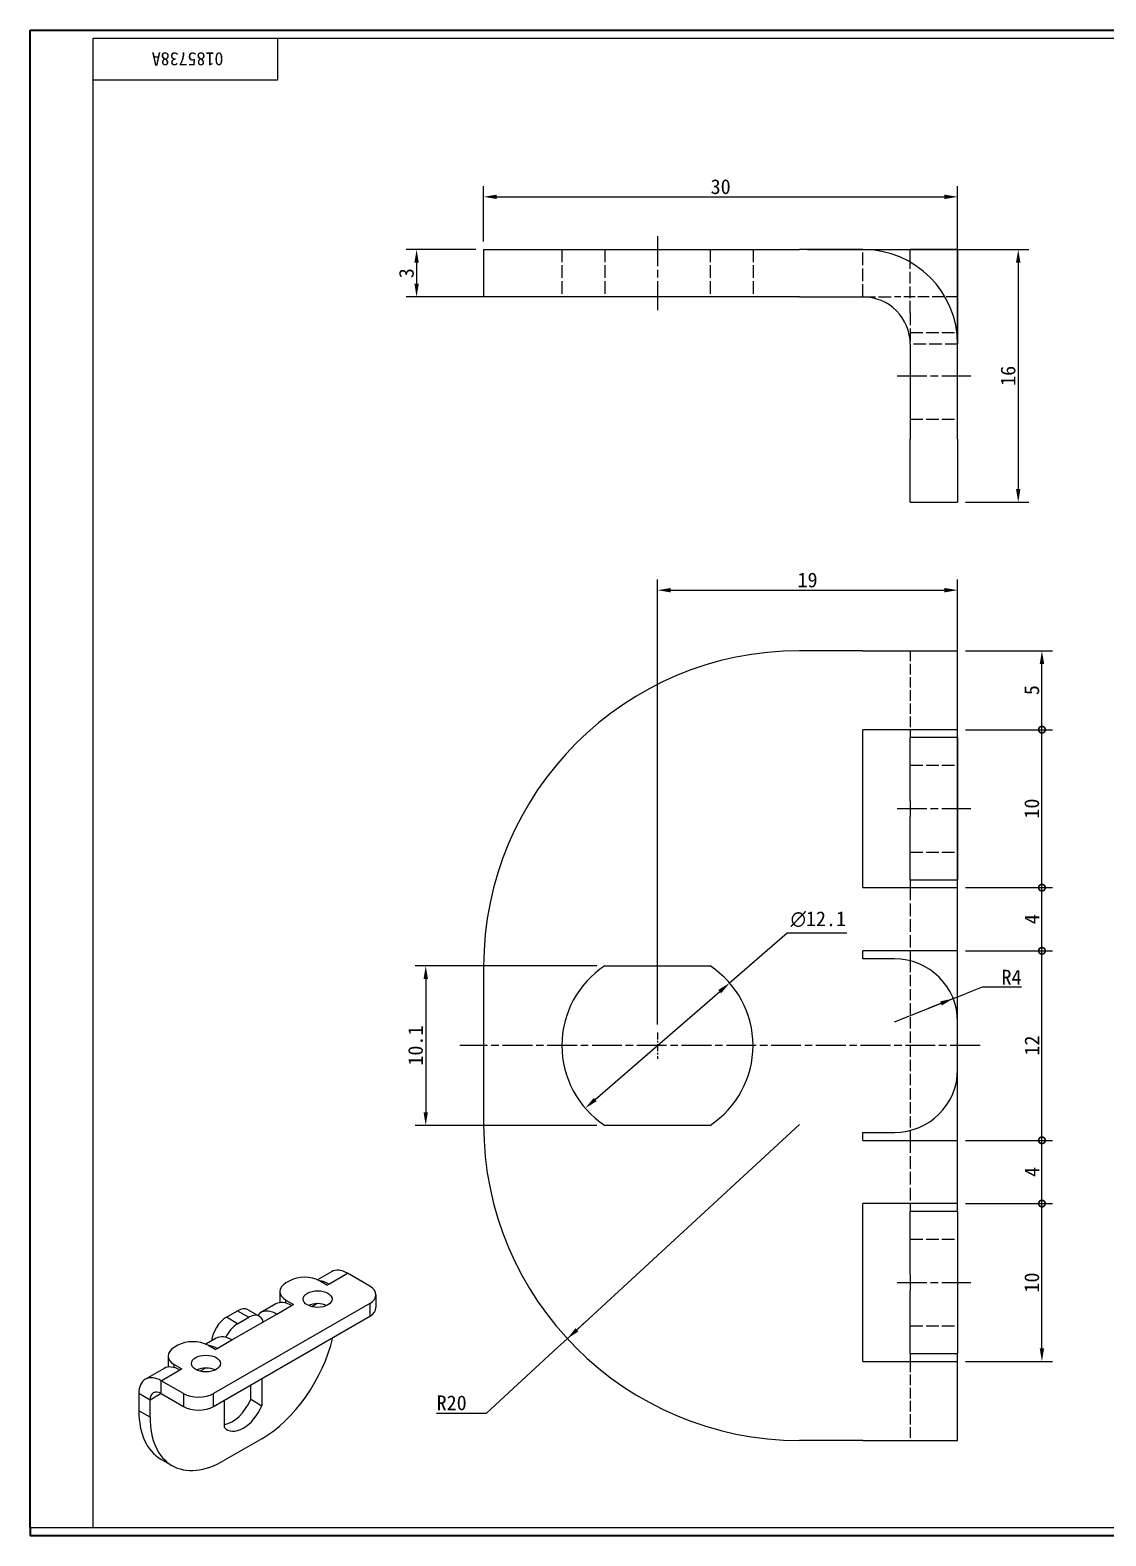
# Model space of a CAD drawing. Header units: millimetres. Extents: x 2 to 138, y 2 to 97.
# Drawn here: x 2 to 70.1, y 1.8 to 97.2 of the extents above; entities that cross this region are included whole.
import ezdxf

# ---------------------------------------------------------------- set-up
doc = ezdxf.new("R2010")
doc.units = ezdxf.units.MM
doc.header["$LTSCALE"] = 0.333333
doc.linetypes.add('CHAIN', pattern=[0.3543, 0.2362, -0.0295, 0.0591, -0.0295])
doc.linetypes.add('DASHED', pattern=[0.2067, 0.1654, -0.0413])
for name, color, linetype, lineweight, true_color in [('中心标记 (ISO)', 1, 'CHAIN', 18, 0xff0000), ('中心线 (ISO)', 1, 'CHAIN', 18, 0xff0000), ('尺寸 (ISO)', 7, 'Continuous', 18, 0x008000), ('隐藏 (ISO)', 5, 'DASHED', 18, 0x0000ff)]:
    doc.layers.add(name, color=color, linetype=linetype, lineweight=lineweight, true_color=true_color)
for name, color, linetype, lineweight in [('可见 (ISO)', 7, 'Continuous', 25), ('可见窄的 (ISO)', 7, 'Continuous', 18), ('图框 (ISO)', 7, 'Continuous', 35)]:
    doc.layers.add(name, color=color, linetype=linetype, lineweight=lineweight)
doc.styles.add('文本样式74', font='SimSun.ttf')
doc.styles.add('最新国标', font='simfang.ttf')
doc.dimstyles.new('默认 (GB)', dxfattribs={"dimscale": 0.333333, "dimtxt": 2.8, "dimasz": 2.5, "dimexe": 2, "dimexo": 1.5, "dimgap": 0.5, "dimtad": 1, "dimtoh": 1, "dimdsep": 46, "dimtxsty": '最新国标', "dimcen": 0.09, "dimdle": 10, "dimclrd": 256, "dimclre": 256, "dimclrt": 256, "dimaunit": 1, "dimadec": 3, "dimazin": 2, "dimtfac": 0.535714, "dimtdec": 3, "dimtmove": 0, "dimatfit": 3, "dimfxl": 0, "dimtolj": 1, "dimlwd": -1, "dimlwe": -1, "dimarcsym": 0})

# ---------------------------------------------------------------- blocks, each defined once
blk = doc.blocks.new('图框 最新国标')
at = {"layer": '图框 (ISO)'}
for p, q in [((6, 7), (6, 291.5)), ((6, 291.5), (414.5, 291.5)), ((6, 7), (6, 5.5)), ((6, 7), (6, 5.5)), ((414.5, 5.5), (6, 5.5))]:
    blk.add_line(p, q, dxfattribs=at)
at = {"layer": '图框 (ISO)', "color": 7, "linetype": 'Continuous', "lineweight": 25}
for p, q in [((18, 290), (413, 290)), ((18, 7), (18, 290)), ((18, 290), (413, 290)), ((53, 290), (53, 282)), ((53, 282), (18, 282)), ((413, 7), (6, 7)), ((413, 7), (18, 7))]:
    blk.add_line(p, q, dxfattribs=at)
at = {"layer": '图框 (ISO)', "style": '文本样式74'}
blk.add_attdef('零件代号_001', (42.7, 287.25), '', height=2.5, rotation=180, dxfattribs=at)
blk = doc.blocks.new('*D5')
at = {"layer": 'Defpoints', "color": 0, "transparency": 16777216}
for p in [(60.703, 86.611), (30.703, 83.277), (60.703, 77.277)]:
    blk.add_point(p, dxfattribs=at)
at = {"layer": '尺寸 (ISO)', "color": 116, "true_color": 0x00803f, "transparency": 16777216}
for p, q in [((30.703, 83.777), (30.703, 87.277)), ((60.703, 77.777), (60.703, 87.277)), ((31.536, 86.611), (59.869, 86.611))]:
    blk.add_line(p, q, dxfattribs=at)
for points in [[(31.536, 86.75), (31.536, 86.472), (30.703, 86.611)], [(59.869, 86.75), (59.869, 86.472), (60.703, 86.611)]]:
    blk.add_solid(points, dxfattribs=at)
at = {"layer": '尺寸 (ISO)', "transparency": 16777216, "insert": (45.703, 87.249), "char_height": 0.9333, "attachment_point": 5, "style": '最新国标'}
blk.add_mtext('\\A1;30', dxfattribs=at)
blk = doc.blocks.new('*D6')
at = {"layer": 'Defpoints', "color": 0, "transparency": 16777216}
for p in [(50.703, 83.277), (60.703, 67.277), (64.536, 67.277)]:
    blk.add_point(p, dxfattribs=at)
at = {"layer": '尺寸 (ISO)', "color": 116, "true_color": 0x00803f, "transparency": 16777216}
for p, q in [((51.203, 83.277), (65.203, 83.277)), ((64.536, 82.444), (64.536, 68.111)), ((61.203, 67.277), (65.203, 67.277))]:
    blk.add_line(p, q, dxfattribs=at)
for points in [[(64.397, 82.444), (64.675, 82.444), (64.536, 83.277)], [(64.397, 68.111), (64.675, 68.111), (64.536, 67.277)]]:
    blk.add_solid(points, dxfattribs=at)
at = {"layer": '尺寸 (ISO)', "transparency": 16777216, "insert": (63.897, 75.277), "char_height": 0.9333, "attachment_point": 5, "rotation": 90, "style": '最新国标'}
blk.add_mtext('\\A1;16', dxfattribs=at)
blk = doc.blocks.new('*D7')
at = {"layer": 'Defpoints', "color": 0, "transparency": 16777216}
for p in [(30.703, 83.277), (26.457, 80.277), (38.371, 80.277)]:
    blk.add_point(p, dxfattribs=at)
at = {"layer": '尺寸 (ISO)', "color": 116, "true_color": 0x00803f, "transparency": 16777216}
for p, q in [((30.203, 83.277), (25.791, 83.277)), ((26.457, 82.444), (26.457, 81.111)), ((37.871, 80.277), (25.791, 80.277))]:
    blk.add_line(p, q, dxfattribs=at)
for points in [[(26.319, 82.444), (26.596, 82.444), (26.457, 83.277)], [(26.319, 81.111), (26.596, 81.111), (26.457, 80.277)]]:
    blk.add_solid(points, dxfattribs=at)
at = {"layer": '尺寸 (ISO)', "transparency": 16777216, "insert": (25.819, 81.777), "char_height": 0.9333, "attachment_point": 5, "rotation": 90, "style": '最新国标'}
blk.add_mtext('\\A1;3', dxfattribs=at)
blk = doc.blocks.new('*D23')
at = {"layer": 'Defpoints', "color": 0, "transparency": 16777216}
for p in [(46.273, 36.84), (37.133, 28.91)]:
    blk.add_point(p, dxfattribs=at)
at = {"layer": '尺寸 (ISO)', "color": 116, "true_color": 0x00803f, "transparency": 16777216}
for p, q in [((46.273, 36.84), (49.921, 40.005)), ((49.921, 40.005), (53.683, 40.005)), ((37.762, 29.456), (45.643, 36.294))]:
    blk.add_line(p, q, dxfattribs=at)
for points in [[(45.552, 36.399), (45.734, 36.189), (46.273, 36.84)], [(37.671, 29.561), (37.853, 29.352), (37.133, 28.91)]]:
    blk.add_solid(points, dxfattribs=at)
at = {"layer": '尺寸 (ISO)', "transparency": 16777216, "insert": (51.885, 40.874), "char_height": 0.93333, "attachment_point": 5, "style": '最新国标'}
blk.add_mtext('\\A1;\\fAIGDT|b0|i0;n\\fFangSong|b0|i0;12.1', dxfattribs=at)
blk = doc.blocks.new('*D24')
at = {"layer": 'Defpoints', "color": 0, "transparency": 16777216}
for p in [(38.371, 37.925), (27.038, 27.825), (38.371, 27.825)]:
    blk.add_point(p, dxfattribs=at)
at = {"layer": '尺寸 (ISO)', "color": 116, "true_color": 0x00803f, "transparency": 16777216}
for p, q in [((37.871, 37.925), (26.371, 37.925)), ((27.038, 37.092), (27.038, 28.658)), ((37.871, 27.825), (26.371, 27.825))]:
    blk.add_line(p, q, dxfattribs=at)
for points in [[(26.899, 37.092), (27.177, 37.092), (27.038, 37.925)], [(26.899, 28.658), (27.177, 28.658), (27.038, 27.825)]]:
    blk.add_solid(points, dxfattribs=at)
at = {"layer": '尺寸 (ISO)', "transparency": 16777216, "insert": (26.396, 32.875), "char_height": 0.9333, "attachment_point": 5, "rotation": 90, "style": '最新国标'}
blk.add_mtext('\\A1;10.1', dxfattribs=at)
blk = doc.blocks.new('*D26')
at = {"layer": 'Defpoints', "color": 0, "transparency": 16777216}
for p in [(60.421, 35.851), (56.703, 34.375)]:
    blk.add_point(p, dxfattribs=at)
at = {"layer": '尺寸 (ISO)', "color": 116, "true_color": 0x00803f, "transparency": 16777216}
for p, q in [((62.247, 36.576), (61.195, 36.158)), ((64.75, 36.576), (62.247, 36.576)), ((56.703, 34.375), (60.421, 35.851)), ((59.646, 35.543), (58.872, 35.236)), ((60.421, 35.851), (61.195, 36.158))]:
    blk.add_line(p, q, dxfattribs=at)
blk.add_solid([(59.595, 35.672), (59.697, 35.414), (60.421, 35.851)], dxfattribs=at)
at = {"layer": '尺寸 (ISO)', "transparency": 16777216, "insert": (64.113, 37.209), "char_height": 0.9333, "attachment_point": 5, "style": '最新国标'}
blk.add_mtext('\\A1;R4', dxfattribs=at)
blk = doc.blocks.new('_DotSmall')
at = {"color": 0, "linetype": 'ByBlock', "const_width": 0.5}
blk.add_lwpolyline([(-0.0625, 0, 1), (0.0625, 0, 1)], format="xyb", close=True, dxfattribs=at)
blk = doc.blocks.new('*D27')
at = {"layer": 'Defpoints', "color": 0, "transparency": 16777216}
for p in [(60.703, 57.875), (66.036, 57.875), (60.703, 52.875)]:
    blk.add_point(p, dxfattribs=at)
at = {"layer": '尺寸 (ISO)', "color": 116, "true_color": 0x00803f, "transparency": 16777216}
for p, q in [((61.203, 57.875), (66.703, 57.875)), ((66.036, 52.875), (66.036, 57.042)), ((61.203, 52.875), (66.703, 52.875))]:
    blk.add_line(p, q, dxfattribs=at)
blk.add_solid([(65.897, 57.042), (66.175, 57.042), (66.036, 57.875)], dxfattribs=at)
at = {"layer": '尺寸 (ISO)', "color": 116, "true_color": 0x00803f, "transparency": 16777216, "xscale": 0.8333333333333333, "yscale": 0.8333333333333333, "zscale": 0.8333333333333333, "rotation": 270}
blk.add_blockref('_DotSmall', (66.036, 52.875), dxfattribs=at)
at = {"layer": '尺寸 (ISO)', "transparency": 16777216, "insert": (65.397, 55.378), "char_height": 0.9333, "attachment_point": 5, "rotation": 90, "style": '最新国标'}
blk.add_mtext('\\A1;5', dxfattribs=at)
blk = doc.blocks.new('*D28')
at = {"layer": 'Defpoints', "color": 0, "transparency": 16777216}
for p in [(60.703, 52.875), (66.036, 52.875), (60.703, 42.875)]:
    blk.add_point(p, dxfattribs=at)
at = {"layer": '尺寸 (ISO)', "color": 116, "true_color": 0x00803f, "transparency": 16777216}
for p, q in [((61.203, 52.875), (66.703, 52.875)), ((66.036, 42.875), (66.036, 52.875)), ((61.203, 42.875), (66.703, 42.875))]:
    blk.add_line(p, q, dxfattribs=at)
at = {"layer": '尺寸 (ISO)', "color": 116, "true_color": 0x00803f, "transparency": 16777216, "xscale": 0.8333333333333333, "yscale": 0.8333333333333333, "zscale": 0.8333333333333333}
for p, rotation in [((66.036, 52.875), 90), ((66.036, 42.875), 270)]:
    blk.add_blockref('_DotSmall', p, dxfattribs=dict(at, rotation=rotation))
at = {"layer": '尺寸 (ISO)', "transparency": 16777216, "insert": (65.397, 47.878), "char_height": 0.9333, "attachment_point": 5, "rotation": 90, "style": '最新国标'}
blk.add_mtext('\\A1;10', dxfattribs=at)
blk = doc.blocks.new('*D29')
at = {"layer": 'Defpoints', "color": 0, "transparency": 16777216}
for p in [(60.703, 42.875), (66.036, 42.875), (60.703, 38.875)]:
    blk.add_point(p, dxfattribs=at)
at = {"layer": '尺寸 (ISO)', "color": 116, "true_color": 0x00803f, "transparency": 16777216}
for p, q in [((61.203, 42.875), (66.703, 42.875)), ((66.036, 38.875), (66.036, 42.875)), ((61.203, 38.875), (66.703, 38.875))]:
    blk.add_line(p, q, dxfattribs=at)
at = {"layer": '尺寸 (ISO)', "color": 116, "true_color": 0x00803f, "transparency": 16777216, "xscale": 0.8333333333333333, "yscale": 0.8333333333333333, "zscale": 0.8333333333333333}
for p, rotation in [((66.036, 42.875), 90), ((66.036, 38.875), 270)]:
    blk.add_blockref('_DotSmall', p, dxfattribs=dict(at, rotation=rotation))
at = {"layer": '尺寸 (ISO)', "transparency": 16777216, "insert": (65.403, 40.878), "char_height": 0.9333, "attachment_point": 5, "rotation": 90, "style": '最新国标'}
blk.add_mtext('\\A1;4', dxfattribs=at)
blk = doc.blocks.new('*D30')
at = {"layer": 'Defpoints', "color": 0, "transparency": 16777216}
for p in [(60.703, 38.875), (66.036, 38.875), (60.703, 26.875)]:
    blk.add_point(p, dxfattribs=at)
at = {"layer": '尺寸 (ISO)', "color": 116, "true_color": 0x00803f, "transparency": 16777216}
for p, q in [((61.203, 38.875), (66.703, 38.875)), ((66.036, 26.875), (66.036, 38.875)), ((61.203, 26.875), (66.703, 26.875))]:
    blk.add_line(p, q, dxfattribs=at)
at = {"layer": '尺寸 (ISO)', "color": 116, "true_color": 0x00803f, "transparency": 16777216, "xscale": 0.8333333333333333, "yscale": 0.8333333333333333, "zscale": 0.8333333333333333}
for p, rotation in [((66.036, 38.875), 90), ((66.036, 26.875), 270)]:
    blk.add_blockref('_DotSmall', p, dxfattribs=dict(at, rotation=rotation))
at = {"layer": '尺寸 (ISO)', "transparency": 16777216, "insert": (65.403, 32.878), "char_height": 0.9333, "attachment_point": 5, "rotation": 90, "style": '最新国标'}
blk.add_mtext('\\A1;12', dxfattribs=at)
blk = doc.blocks.new('*D31')
at = {"layer": 'Defpoints', "color": 0, "transparency": 16777216}
for p in [(60.703, 26.875), (66.036, 26.875), (60.703, 22.875)]:
    blk.add_point(p, dxfattribs=at)
at = {"layer": '尺寸 (ISO)', "color": 116, "true_color": 0x00803f, "transparency": 16777216}
for p, q in [((61.203, 26.875), (66.703, 26.875)), ((66.036, 22.875), (66.036, 26.875)), ((61.203, 22.875), (66.703, 22.875))]:
    blk.add_line(p, q, dxfattribs=at)
at = {"layer": '尺寸 (ISO)', "color": 116, "true_color": 0x00803f, "transparency": 16777216, "xscale": 0.8333333333333333, "yscale": 0.8333333333333333, "zscale": 0.8333333333333333}
for p, rotation in [((66.036, 26.875), 90), ((66.036, 22.875), 270)]:
    blk.add_blockref('_DotSmall', p, dxfattribs=dict(at, rotation=rotation))
at = {"layer": '尺寸 (ISO)', "transparency": 16777216, "insert": (65.403, 24.878), "char_height": 0.9333, "attachment_point": 5, "rotation": 90, "style": '最新国标'}
blk.add_mtext('\\A1;4', dxfattribs=at)
blk = doc.blocks.new('*D32')
at = {"layer": 'Defpoints', "color": 0, "transparency": 16777216}
for p in [(60.703, 22.875), (66.036, 22.875), (60.703, 12.875)]:
    blk.add_point(p, dxfattribs=at)
at = {"layer": '尺寸 (ISO)', "color": 116, "true_color": 0x00803f, "transparency": 16777216}
for p, q in [((61.203, 22.875), (66.703, 22.875)), ((66.036, 13.708), (66.036, 22.875)), ((61.203, 12.875), (66.703, 12.875))]:
    blk.add_line(p, q, dxfattribs=at)
blk.add_solid([(65.897, 13.708), (66.175, 13.708), (66.036, 12.875)], dxfattribs=at)
at = {"layer": '尺寸 (ISO)', "color": 116, "true_color": 0x00803f, "transparency": 16777216, "xscale": 0.8333333333333333, "yscale": 0.8333333333333333, "zscale": 0.8333333333333333, "rotation": 90}
blk.add_blockref('_DotSmall', (66.036, 22.875), dxfattribs=at)
at = {"layer": '尺寸 (ISO)', "transparency": 16777216, "insert": (65.397, 17.872), "char_height": 0.9333, "attachment_point": 5, "rotation": 90, "style": '最新国标'}
blk.add_mtext('\\A1;10', dxfattribs=at)
blk = doc.blocks.new('*D33')
at = {"layer": 'Defpoints', "color": 0, "transparency": 16777216}
for p in [(50.703, 27.875), (35.998, 14.319)]:
    blk.add_point(p, dxfattribs=at)
at = {"layer": '尺寸 (ISO)', "color": 116, "true_color": 0x00803f, "transparency": 16777216}
for p, q in [((50.703, 27.875), (35.998, 14.319)), ((36.61, 14.884), (37.223, 15.449)), ((35.998, 14.319), (35.385, 13.754)), ((30.892, 9.612), (35.385, 13.754)), ((27.709, 9.612), (30.892, 9.612))]:
    blk.add_line(p, q, dxfattribs=at)
blk.add_solid([(36.516, 14.986), (36.705, 14.782), (35.998, 14.319)], dxfattribs=at)
at = {"layer": '尺寸 (ISO)', "transparency": 16777216, "insert": (28.677, 10.251), "char_height": 0.9333, "attachment_point": 5, "style": '最新国标'}
blk.add_mtext('\\A1;R20', dxfattribs=at)
blk = doc.blocks.new('*D35')
at = {"layer": 'Defpoints', "color": 0, "transparency": 16777216}
for p in [(60.703, 61.708), (60.703, 34.375), (41.703, 33.708)]:
    blk.add_point(p, dxfattribs=at)
at = {"layer": '尺寸 (ISO)', "color": 116, "true_color": 0x00803f, "transparency": 16777216}
for p, q in [((41.703, 34.208), (41.703, 62.375)), ((60.703, 34.875), (60.703, 62.375)), ((42.536, 61.708), (59.869, 61.708))]:
    blk.add_line(p, q, dxfattribs=at)
for points in [[(42.536, 61.847), (42.536, 61.569), (41.703, 61.708)], [(59.869, 61.847), (59.869, 61.569), (60.703, 61.708)]]:
    blk.add_solid(points, dxfattribs=at)
at = {"layer": '尺寸 (ISO)', "transparency": 16777216, "insert": (51.203, 62.347), "char_height": 0.9333, "attachment_point": 5, "style": '最新国标'}
blk.add_mtext('\\A1;19', dxfattribs=at)

msp = doc.modelspace()

# ---------------------------------------------------------------- linework, layer by layer
at = {"layer": '中心标记 (ISO)', "ltscale": 5.555937}
msp.add_line((41.7028, 33.7084), (41.7028, 32.0417), dxfattribs=at)
at = {"layer": '中心标记 (ISO)', "ltscale": 23.990969}
msp.add_line((62.119, 32.875), (29.2044, 32.875), dxfattribs=at)
at = {"layer": '中心线 (ISO)', "ltscale": 23.990969}
for p, q in [((41.7028, 84.1106), (41.7028, 79.444)), ((56.8694, 75.2773), (61.5361, 75.2773)), ((56.8694, 47.875), (61.5361, 47.875)), ((56.8694, 17.875), (61.5361, 17.875))]:
    msp.add_line(p, q, dxfattribs=at)
at = {"layer": '可见 (ISO)'}
for p, q in [((30.7028, 83.2773), (50.7028, 83.2773)), ((30.7028, 83.2773), (30.7028, 80.2773)), ((54.7028, 83.2773), (50.7028, 83.2773)), ((54.7028, 83.2773), (56.7028, 83.2773)), ((56.7028, 83.2773), (57.7028, 83.2773)), ((57.7028, 82.4734), (57.7028, 83.2773)), ((60.7028, 83.2773), (57.7028, 83.2773)), ((60.7028, 83.2773), (60.7028, 79.2773)), ((50.7028, 80.2773), (30.7028, 80.2773)), ((50.7028, 80.2773), (54.7028, 80.2773)), ((60.7028, 79.2773), (60.7028, 77.2773)), ((57.7028, 77.2773), (57.7028, 71.2773)), ((60.7028, 71.2773), (60.7028, 77.2773)), ((57.7028, 67.2773), (57.7028, 71.2773)), ((60.7028, 71.2773), (60.7028, 67.2773)), ((57.7028, 67.2773), (60.7028, 67.2773)), ((54.7028, 57.875), (50.7028, 57.875)), ((54.7028, 57.875), (60.7028, 57.875)), ((60.7028, 52.875), (60.7028, 57.875)), ((60.7028, 52.875), (54.7028, 52.875)), ((54.7028, 42.875), (54.7028, 52.875)), ((57.7028, 52.875), (57.7028, 52.375)), ((60.7028, 52.375), (60.7028, 52.875)), ((57.7028, 48.375), (57.7028, 52.375)), ((60.7028, 52.375), (57.7028, 52.375)), ((60.7028, 52.375), (60.7028, 48.375)), ((57.7028, 48.375), (57.7028, 47.375)), ((60.7028, 48.375), (60.7028, 47.375)), ((57.7028, 43.375), (57.7028, 47.375)), ((60.7028, 47.375), (60.7028, 43.375)), ((57.7028, 43.375), (57.7028, 42.875)), ((57.7028, 43.375), (60.7028, 43.375)), ((60.7028, 42.875), (60.7028, 43.375)), ((54.7028, 42.875), (60.7028, 42.875)), ((60.7028, 38.875), (60.7028, 42.875)), ((54.7028, 38.375), (54.7028, 38.875)), ((60.7028, 38.875), (54.7028, 38.875)), ((56.7028, 38.375), (54.7028, 38.375)), ((57.7028, 38.875), (57.7028, 38.248)), ((60.7028, 34.375), (60.7028, 38.875)), ((30.7028, 37.875), (30.7028, 27.875)), ((38.3711, 37.925), (45.0344, 37.925)), ((60.7028, 31.375), (60.7028, 34.375)), ((60.7028, 26.875), (60.7028, 31.375)), ((45.0344, 27.825), (38.3711, 27.825)), ((54.7028, 26.875), (54.7028, 27.375)), ((54.7028, 27.375), (56.7028, 27.375)), ((54.7028, 26.875), (60.7028, 26.875)), ((57.7028, 27.5021), (57.7028, 26.875)), ((60.7028, 22.875), (60.7028, 26.875)), ((60.7028, 22.875), (54.7028, 22.875)), ((54.7028, 12.875), (54.7028, 22.875)), ((57.7028, 22.875), (57.7028, 22.375)), ((57.7028, 18.375), (57.7028, 22.375)), ((60.7028, 22.375), (57.7028, 22.375)), ((60.7028, 22.375), (60.7028, 22.875)), ((60.7028, 22.375), (60.7028, 18.375)), ((21.0823, 18.5593), (20.1932, 18.046)), ((23.4965, 17.6438), (22.0823, 18.4603)), ((57.7028, 18.375), (57.7028, 17.375)), ((60.7028, 18.375), (60.7028, 17.375)), ((17.8027, 17.3036), (17.8027, 16.6043)), ((18.4289, 17.984), (18.1932, 17.8479)), ((20.786, 17.7118), (20.3145, 17.984)), ((20.786, 17.7118), (20.9038, 17.7799)), ((57.7028, 13.375), (57.7028, 17.375)), ((60.7028, 17.375), (60.7028, 13.375)), ((23.4965, 16.5551), (13.597, 10.8396)), ((17.5468, 16.5181), (16.604, 15.9738)), ((18.1932, 16.7592), (18.6646, 16.4871)), ((18.5468, 16.419), (18.6646, 16.4871)), ((20.1702, 16.5398), (19.8286, 16.3426)), ((23.8871, 17.0994), (23.8871, 16.2829)), ((13.597, 10.0231), (23.4965, 15.7386)), ((14.422, 15.6706), (15.1291, 16.0788)), ((14.7755, 14.2417), (17.604, 15.8747)), ((15.1291, 15.2623), (15.8362, 15.6706)), ((15.7958, 16.1449), (16.5029, 15.7366)), ((13.7755, 14.3408), (13.1221, 13.9635)), ((11.3579, 13.9015), (11.1222, 13.7654)), ((13.7149, 13.6293), (13.2435, 13.9015)), ((13.7149, 13.6293), (13.8327, 13.6974)), ((57.7028, 13.375), (57.7028, 12.875)), ((57.7028, 13.375), (60.7028, 13.375)), ((60.7028, 12.875), (60.7028, 13.375)), ((10.4757, 12.4356), (9.2972, 11.7552)), ((10.7316, 13.2211), (10.7316, 12.5218)), ((11.1222, 12.6768), (11.5936, 12.4046)), ((11.4757, 12.3365), (11.5936, 12.4046)), ((13.0991, 12.4573), (12.7575, 12.2601)), ((54.7028, 12.875), (60.7028, 12.875)), ((60.7028, 7.875), (60.7028, 12.875)), ((11.7114, 10.8396), (10.2972, 11.6561)), ((16.6729, 11.799), (16.6729, 10.0758)), ((8.883, 10.8396), (8.883, 9.751)), ((10.2972, 10.8396), (11.7114, 10.0231)), ((15.9658, 10.484), (15.9658, 11.3908)), ((9.5901, 9.3427), (9.5901, 10.4314)), ((14.2924, 8.7013), (14.2924, 10.4246)), ((15.9658, 10.484), (16.6729, 10.0758)), ((16.6612, 7.9819), (14.3041, 6.6211)), ((54.7028, 7.875), (50.7028, 7.875)), ((54.7028, 7.875), (60.7028, 7.875)), ((10.2637, 6.6991), (10.9708, 6.2909))]:
    msp.add_line(p, q, dxfattribs=at)
for centre, radius, start, end in [((54.7028, 77.2773), 6, 0, 90), ((54.7028, 77.2773), 3, 0, 90), ((50.7028, 37.875), 20, 90, 180), ((56.7028, 34.375), 4, 0, 90), ((41.7028, 32.875), 6.05, 123.414269, 236.585731), ((41.7028, 32.875), 6.05, 303.414269, 56.585731), ((56.7028, 31.375), 4, 270, 0), ((50.7028, 27.875), 20, 180, 270)]:
    msp.add_arc(centre, radius, start, end, dxfattribs=at)
for centre, major_axis, start_param, end_param in [((19.3717, 17.4396), (1.3333, 0), 0.7853982, 2.3561945), ((22.0823, 16.8273), (-1, 1.7321), 5.4977871, 6.2831853), ((19.136, 17.3036), (-1.3333, 0), 5.4977871, 7.0685835), ((20.9038, 16.1469), (-1, 1.7321), 5.4977871, 5.908925), ((22.5537, 17.0994), (1.3333, 0), 5.4977871, 7.0685835), ((15.1291, 14.9902), (0.6667, 1.1547), 0, 0.7853982), ((18.5468, 14.786), (-1, 1.7321), 5.4977871, 6.2831853), ((20.1967, 16.0108), (-0.9167, 0), 4.022614, 5.402164), ((22.5537, 16.2829), (1.3333, 0), 5.4977871, 6.2831853), ((14.422, 14.5819), (-0.6667, -1.1547), 3.9269908, 5.3761672), ((15.1291, 14.1737), (0.6667, 1.1547), 0.7853982, 1.7016379), ((15.8362, 14.5819), (0.6667, 1.1547), 5.7504674, 7.0685835), ((17.604, 14.2417), (-1, 1.7321), 5.4977871, 6.5145256), ((14.7755, 12.6087), (-1, 1.7321), 5.4977871, 6.2831853), ((16.6612, 13.4252), (-3.3333, -5.7735), 0.7853982, 2.0515018), ((12.065, 13.2211), (-1.3333, 0), 5.4977871, 7.0685835), ((12.3007, 13.3572), (1.3333, 0), 0.7853982, 2.3561945), ((13.8327, 12.0644), (-1, 1.7321), 5.4977871, 5.908925), ((11.4757, 10.7036), (-1, 1.7321), 5.4977871, 6.2831853), ((13.1256, 11.9283), (-0.9167, 0), 4.022614, 5.402164), ((10.2972, 10.0231), (-1, 1.7321), 5.4977871, 7.0685835), ((10.2972, 10.0231), (-0.5, 0.866), 5.4977871, 7.0685835), ((12.6542, 11.384), (-1.3333, 0), 0.7853982, 2.3561945), ((13.597, 12.4726), (-3.3333, -5.7735), 5.4977871, 6.2831853), ((12.6542, 10.5675), (1.3333, 0), 3.9269908, 5.4977871), ((14.7755, 10.7036), (1.0083, 1.7465), 3.581304, 4.9145981), ((15.4826, 10.2953), (-1.0083, -1.7465), 6.0809762, 8.0561908), ((14.3041, 12.0644), (-3.3333, -5.7735), 5.4977871, 7.0685835)]:
    msp.add_ellipse(centre, major_axis=major_axis, ratio=0.5773503, start_param=start_param, end_param=end_param, dxfattribs=at)
for centre in [(20.1967, 16.8273), (13.1256, 12.7448)]:
    msp.add_ellipse(centre, major_axis=(-0.9167, 0), ratio=0.5773503, dxfattribs=at)
at = {"layer": '可见窄的 (ISO)'}
for p, q in [((20.9038, 17.7799), (22.0823, 18.4603)), ((17.604, 15.8747), (18.5468, 16.419)), ((18.1932, 16.5713), (18.1932, 16.7592)), ((23.4965, 16.5551), (23.4965, 15.7386)), ((15.1291, 15.2623), (14.422, 15.6706)), ((15.1291, 16.0788), (15.8362, 15.6706)), ((13.8327, 13.6974), (14.7755, 14.2417)), ((11.1222, 12.4888), (11.1222, 12.6768)), ((10.2972, 11.6561), (11.4757, 12.3365)), ((10.2972, 10.8396), (10.2972, 11.6561)), ((9.5901, 10.4314), (8.883, 10.8396)), ((10.2972, 10.8396), (9.5901, 10.4314)), ((11.7114, 10.8396), (11.7114, 10.0231)), ((13.597, 10.0231), (13.597, 10.8396)), ((9.5901, 9.3427), (8.883, 9.751))]:
    msp.add_line(p, q, dxfattribs=at)
at = {"layer": '隐藏 (ISO)', "ltscale": 14.513788}
for p, q in [((35.6528, 83.2773), (35.6528, 80.2773)), ((38.3711, 83.2773), (38.3711, 80.2773)), ((45.0344, 83.2773), (45.0344, 80.2773)), ((47.7528, 83.2773), (47.7528, 80.2773)), ((54.7028, 80.2773), (54.7028, 83.2773)), ((54.7028, 80.2773), (56.7028, 80.2773)), ((57.7028, 79.2773), (57.7028, 77.2773)), ((57.7028, 78.0273), (60.7028, 78.0273)), ((60.7028, 77.2773), (57.7028, 77.2773)), ((57.7028, 72.5273), (60.7028, 72.5273)), ((57.7028, 50.625), (60.7028, 50.625)), ((57.7028, 45.125), (60.7028, 45.125)), ((57.7028, 42.875), (57.7028, 38.875)), ((57.7028, 26.875), (57.7028, 22.875)), ((57.7028, 20.625), (60.7028, 20.625)), ((57.7028, 15.125), (60.7028, 15.125))]:
    msp.add_line(p, q, dxfattribs=at)
at = {"layer": '隐藏 (ISO)', "ltscale": 13.435323}
msp.add_line((57.7028, 79.2773), (57.7028, 82.4734), dxfattribs=at)
at = {"layer": '隐藏 (ISO)', "ltscale": 13.027546}
msp.add_line((60.7028, 80.2773), (56.7028, 80.2773), dxfattribs=at)
at = {"layer": '隐藏 (ISO)', "ltscale": 12.094824}
for p, q in [((57.7028, 57.875), (57.7028, 52.875)), ((57.7028, 12.875), (57.7028, 7.875))]:
    msp.add_line(p, q, dxfattribs=at)
at = {"layer": '隐藏 (ISO)', "ltscale": 12.997057}
msp.add_line((57.7028, 38.248), (57.7028, 27.5021), dxfattribs=at)

# ---------------------------------------------------------------- block references
at = {"xscale": 0.3333333333333333, "yscale": 0.3333333333333333, "zscale": 0.3333333333333333}
msp.add_blockref('图框 最新国标', (0, 0), dxfattribs=at).add_auto_attribs({'零件代号_001': '0185738A'})

# ---------------------------------------------------------------- dimensions: what is measured, and where the dimension line sits
at = {"layer": '尺寸 (ISO)', "color": 116, "true_color": 0x00803f}
for base, p1, p2, angle, override, picture, middle in [((60.7028, 86.6106), (30.7028, 83.2773), (60.7028, 77.2773), 180, {"dimgap": 0.5, "dimtoh": 0, "dimdec": 2, "dimtol": 0, "dimlim": 0, "dimtp": 0, "dimtm": 0, "dimtdec": 3, "dimtofl": 0, "dimatfit": 1}, '*D5', (45.7028, 86.6106)), ((26.4574, 80.2773), (30.7028, 83.2773), (38.3711, 80.2773), 90, {"dimgap": 0.5, "dimtoh": 0, "dimdec": 2, "dimtol": 0, "dimlim": 0, "dimtp": 0, "dimtm": 0, "dimtdec": 3, "dimtofl": 0, "dimatfit": 1}, '*D7', (26.4574, 81.7773)), ((64.5361, 67.2773), (50.7028, 83.2773), (60.7028, 67.2773), 90, {"dimgap": 0.5, "dimtoh": 0, "dimdec": 2, "dimtol": 0, "dimlim": 0, "dimtp": 0, "dimtm": 0, "dimtdec": 3, "dimtofl": 0, "dimatfit": 1}, '*D6', (64.5361, 75.2773)), ((60.7028, 61.7084), (41.7028, 33.7084), (60.7028, 34.375), 180, {"dimgap": 0.5, "dimtoh": 0, "dimdec": 2, "dimtol": 0, "dimlim": 0, "dimtp": 0, "dimtm": 0, "dimtdec": 3, "dimtofl": 0, "dimatfit": 1}, '*D35', (51.2028, 61.7084)), ((66.0361, 57.875), (60.7028, 52.875), (60.7028, 57.875), 90, {"dimgap": 0.5, "dimtoh": 0, "dimdec": 2, "dimblk1": 'DotSmall', "dimsah": 1, "dimdle": 0, "dimtol": 0, "dimlim": 0, "dimtp": 0, "dimtm": 0, "dimtdec": 3, "dimtofl": 0, "dimatfit": 1}, '*D27', (66.0361, 55.3784)), ((66.0361, 52.875), (60.7028, 42.875), (60.7028, 52.875), 90, {"dimgap": 0.5, "dimtoh": 0, "dimdec": 2, "dimblk1": 'DotSmall', "dimblk2": 'DotSmall', "dimsah": 1, "dimdle": 0, "dimtol": 0, "dimlim": 0, "dimtp": 0, "dimtm": 0, "dimtdec": 3, "dimtofl": 0, "dimatfit": 1}, '*D28', (66.0361, 47.8784)), ((66.0361, 42.875), (60.7028, 38.875), (60.7028, 42.875), 90, {"dimgap": 0.5, "dimtoh": 0, "dimdec": 2, "dimblk1": 'DotSmall', "dimblk2": 'DotSmall', "dimsah": 1, "dimdle": 0, "dimtol": 0, "dimlim": 0, "dimtp": 0, "dimtm": 0, "dimtdec": 3, "dimtofl": 0, "dimatfit": 1}, '*D29', (66.0361, 40.8784)), ((66.0361, 38.875), (60.7028, 26.875), (60.7028, 38.875), 90, {"dimgap": 0.5, "dimtoh": 0, "dimdec": 2, "dimblk1": 'DotSmall', "dimblk2": 'DotSmall', "dimsah": 1, "dimdle": 0, "dimtol": 0, "dimlim": 0, "dimtp": 0, "dimtm": 0, "dimtdec": 3, "dimtofl": 0, "dimatfit": 1}, '*D30', (66.0361, 32.8784)), ((27.0378, 27.825), (38.3711, 37.925), (38.3711, 27.825), 270, {"dimgap": 0.5, "dimtoh": 0, "dimdec": 2, "dimtol": 0, "dimlim": 0, "dimtp": 0, "dimtm": 0, "dimtdec": 3, "dimtofl": 0, "dimatfit": 1}, '*D24', (27.0378, 32.875)), ((66.0361, 26.875), (60.7028, 22.875), (60.7028, 26.875), 90, {"dimgap": 0.5, "dimtoh": 0, "dimdec": 2, "dimblk1": 'DotSmall', "dimblk2": 'DotSmall', "dimsah": 1, "dimdle": 0, "dimtol": 0, "dimlim": 0, "dimtp": 0, "dimtm": 0, "dimtdec": 3, "dimtofl": 0, "dimatfit": 1}, '*D31', (66.0361, 24.8784)), ((66.0361, 22.875), (60.7028, 12.875), (60.7028, 22.875), 90, {"dimgap": 0.5, "dimtoh": 0, "dimdec": 2, "dimblk2": 'DotSmall', "dimsah": 1, "dimdle": 0, "dimtol": 0, "dimlim": 0, "dimtp": 0, "dimtm": 0, "dimtdec": 3, "dimtofl": 0, "dimatfit": 1}, '*D32', (66.0361, 17.8717))]:
    dim = msp.add_linear_dim(base=base, p1=p1, p2=p2, angle=angle, dimstyle='默认 (GB)', override=override, dxfattribs=at)
    dim.commit()
    dim.dimension.update_dxf_attribs({"geometry": picture, "text_midpoint": middle, "dimtype": 160})
dim = msp.add_diameter_dim_2p(p1=(37.1329, 28.9104), p2=(46.2727, 36.8397), text='\\fAIGDT|b0|i0;n\\fFangSong|b0|i0;12.1', dimstyle='默认 (GB)', override={"dimgap": 0.5, "dimtih": 1, "dimdec": 2, "dimlfac": 1, "dimtol": 0, "dimlim": 0, "dimtp": 0, "dimtm": 0, "dimtdec": 3, "dimatfit": 2}, dxfattribs=at)
dim.commit()
dim.dimension.update_dxf_attribs({"geometry": '*D23', "text_midpoint": (51.8854, 40.0052), "dimtype": 163})
for center, mpoint, picture, middle in [((56.7028, 34.375), (60.4207, 35.8506), '*D26', (64.1127, 36.5755)), ((50.7028, 27.875), (35.9977, 14.3191), '*D33', (28.6775, 9.6125))]:
    dim = msp.add_radius_dim(center=center, mpoint=mpoint, dimstyle='默认 (GB)', override={"dimgap": 0.5, "dimtih": 1, "dimdec": 2, "dimlfac": 1, "dimcen": 0, "dimtol": 0, "dimlim": 0, "dimtp": 0, "dimtm": 0, "dimtdec": 3}, dxfattribs=at)
    dim.commit()
    dim.dimension.update_dxf_attribs({"geometry": picture, "text_midpoint": middle, "dimtype": 164})

doc.saveas('drawing.dxf')
